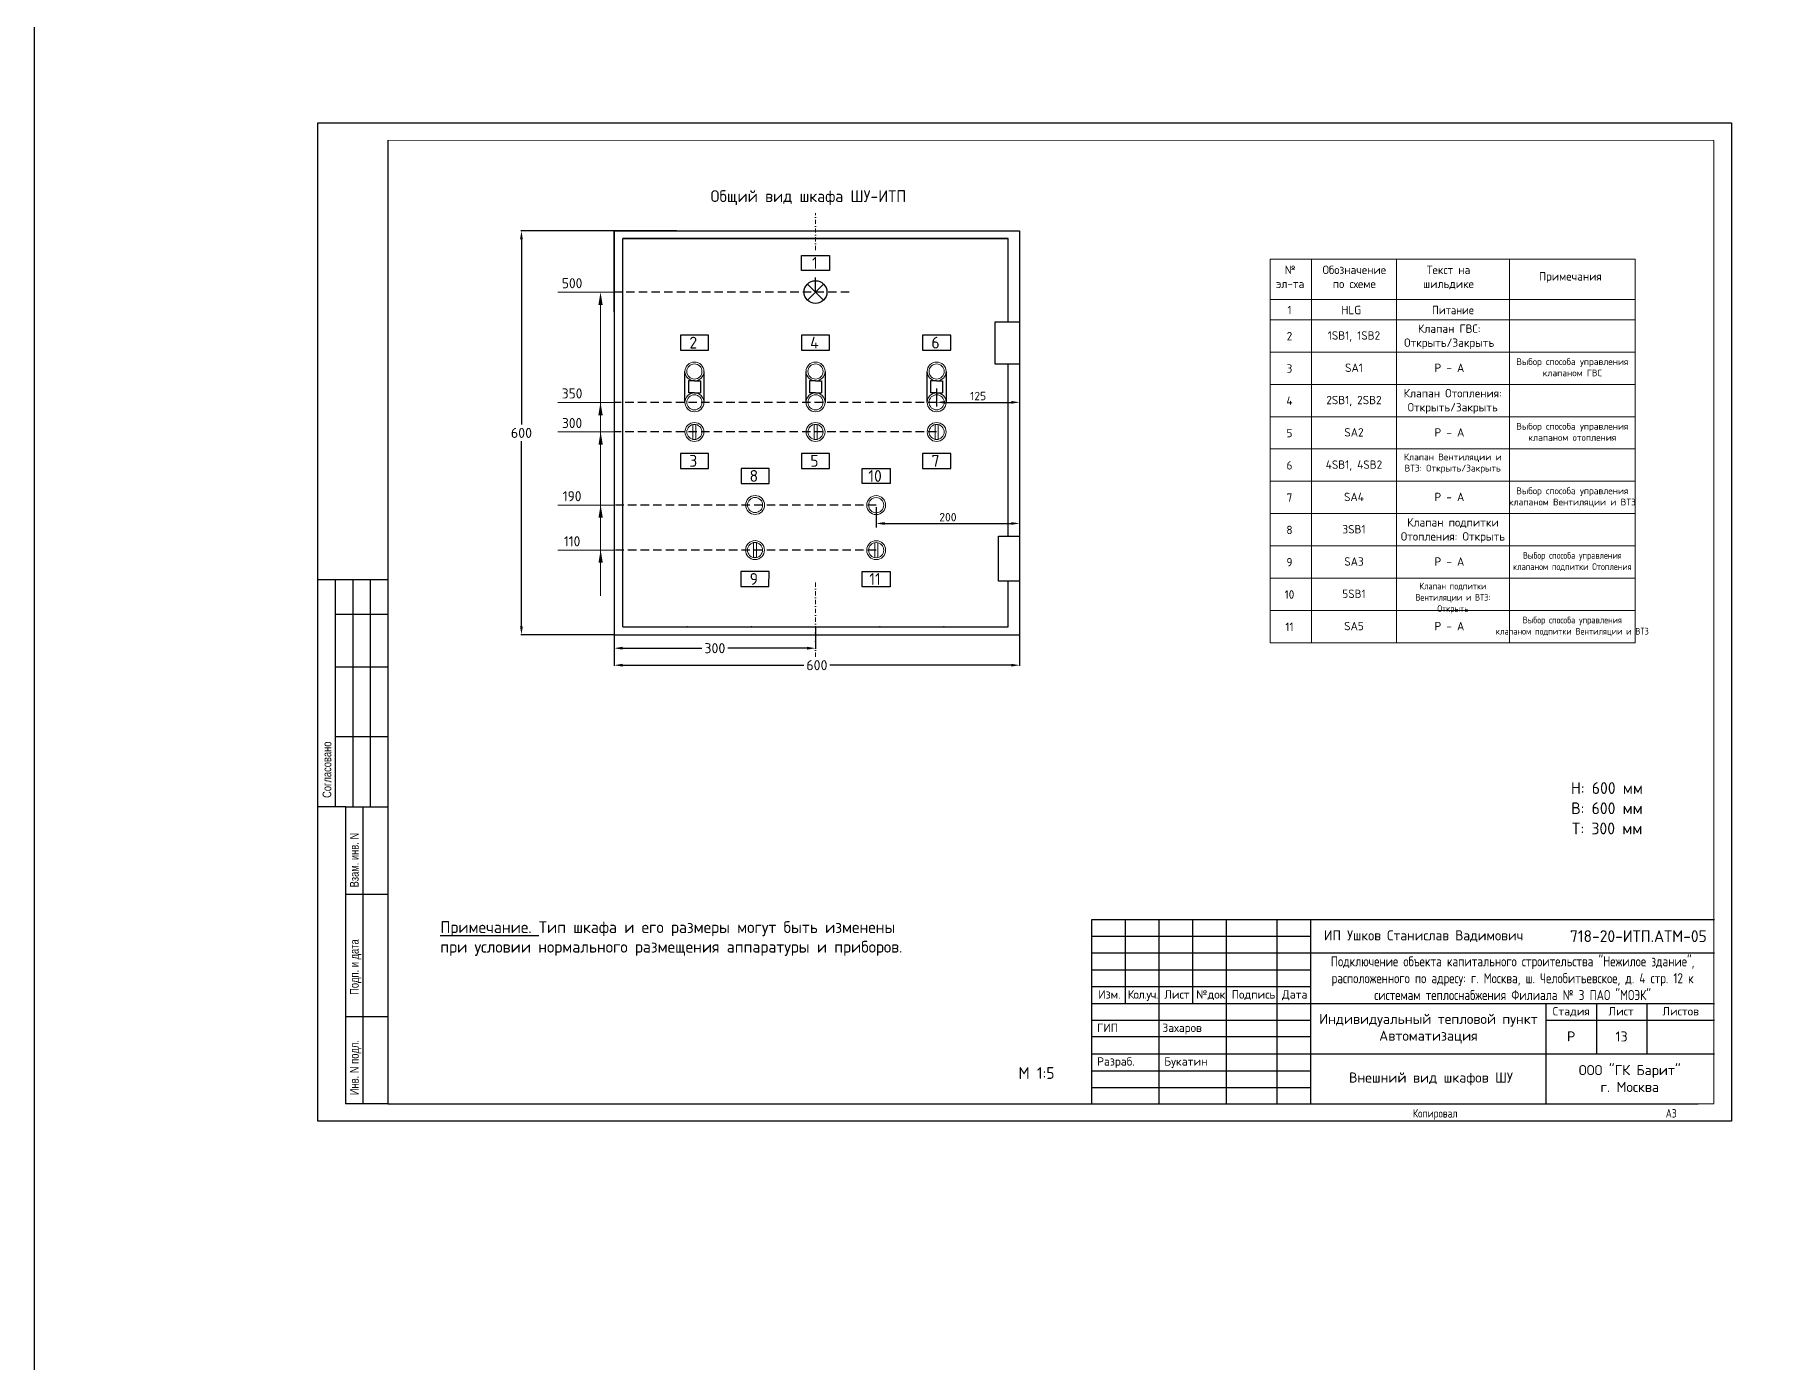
# Model space of a CAD drawing. Header units: millimetres. Extents: x 1606 to 7674, y 609 to 4159.
# Drawn here: x 3094 to 3608, y 1846 to 2240 of the extents above; entities that cross this region are included whole.
import ezdxf
from ezdxf.enums import TextEntityAlignment as Align

# ---------------------------------------------------------------- set-up
doc = ezdxf.new("R2010")
doc.units = ezdxf.units.MM
doc.linetypes.add('DASHDOT2', pattern=[0.5, 0.25, -0.125, 0, -0.125])
doc.linetypes.add('DASHED', pattern=[0.75, 0.5, -0.25])
doc.layers.add('24VDC', color=7, linetype='Continuous')
doc.layers.add('LAYER1', color=7, linetype='DASHDOT2', lineweight=13)
doc.layers.add('Рамка', color=7, linetype='Continuous', lineweight=50)
doc.styles.add('GOST 2.304', font='CS_Gost2304.shx', dxfattribs={"oblique": 15})
doc.styles.add('ГОСТ', font='isocpeui.ttf')
doc.dimstyles.new('ISO-25', dxfattribs={"dimtxt": 2.5, "dimasz": 2.5, "dimexe": 1.25, "dimexo": 0.625, "dimtad": 1, "dimtxsty": 'Standard', "dimcen": 2.5, "dimadec": 0, "dimazin": 0, "dimtfac": 1, "dimtmove": 0, "dimatfit": 3, "dimfxl": 1, "dimarcsym": 0})
doc.dimstyles.get("Standard").update_dxf_attribs({"dimtxt": 0.18, "dimasz": 0.18, "dimexe": 0.18, "dimexo": 0.0625, "dimgap": 0.09, "dimtad": 0, "dimtih": 1, "dimtoh": 1, "dimdec": 4, "dimzin": 0, "dimdsep": 46, "dimtxsty": 'Standard', "dimcen": 0.09, "dimadec": 0, "dimazin": 0, "dimtfac": 1, "dimtdec": 4, "dimtofl": 0, "dimtmove": 0, "dimatfit": 3, "dimfxl": 1, "dimtolj": 1, "dimtzin": 0, "dimarcsym": 0})

# ---------------------------------------------------------------- blocks, each defined once
blk = doc.blocks.new('*D176')
at = {"color": 0, "lineweight": -2, "transparency": 16777216}
for p, q in [((3265.7, 2068.98), (3265.7, 2052.57)), ((3386.18, 2068.98), (3386.18, 2052.57)), ((3268.2, 2052.75), (3322.09, 2052.75)), ((3383.68, 2052.75), (3329.79, 2052.75))]:
    blk.add_line(p, q, dxfattribs=at)
at = {"color": 0, "transparency": 16777216}
for points in [[(3268.2, 2053.16), (3268.2, 2052.33), (3265.7, 2052.75)], [(3383.68, 2053.16), (3383.68, 2052.33), (3386.18, 2052.75)]]:
    blk.add_solid(points, dxfattribs=at)
at = {"layer": 'Defpoints', "color": 0, "transparency": 16777216}
for p in [(3265.7, 2069.04), (3386.18, 2069.04), (3386.18, 2052.75)]:
    blk.add_point(p, dxfattribs=at)
at = {"color": 0, "lineweight": 15, "transparency": 16777216, "insert": (3325.94, 2052.75), "char_height": 1.8, "attachment_point": 5, "style": 'ГОСТ'}
blk.add_mtext('\\A1;{\\fISOCPEUR|b0|i0|c204|p34;\\H1.66667x;600}', dxfattribs=at)
blk = doc.blocks.new('*D177')
at = {"color": 0, "lineweight": -2, "transparency": 16777216}
for p, q in [((3284.21, 2181.79), (3237.98, 2181.79)), ((3238.16, 2179.29), (3238.16, 2124.29)), ((3238.16, 2064.3), (3238.16, 2119.29)), ((3265.63, 2061.8), (3237.98, 2061.8))]:
    blk.add_line(p, q, dxfattribs=at)
at = {"color": 0, "transparency": 16777216}
for points in [[(3237.74, 2179.29), (3238.57, 2179.29), (3238.16, 2181.79)], [(3237.74, 2064.3), (3238.57, 2064.3), (3238.16, 2061.8)]]:
    blk.add_solid(points, dxfattribs=at)
at = {"layer": 'Defpoints', "color": 0, "transparency": 16777216}
for p in [(3284.27, 2181.79), (3238.16, 2061.8), (3265.7, 2061.8)]:
    blk.add_point(p, dxfattribs=at)
at = {"color": 0, "lineweight": 15, "transparency": 16777216, "insert": (3238.16, 2121.79), "char_height": 1.8, "attachment_point": 5, "style": 'ГОСТ'}
blk.add_mtext('\\A1;{\\fISOCPEUR|b0|i0|c204|p34;\\H1.66667x;600}', dxfattribs=at)
blk = doc.blocks.new('*D178')
at = {"color": 0, "lineweight": -2, "transparency": 16777216}
for p, q in [((3265.7, 2064.09), (3265.7, 2057.62)), ((3325.54, 2064.09), (3325.54, 2057.62)), ((3268.2, 2057.8), (3291.77, 2057.8)), ((3323.04, 2057.8), (3299.47, 2057.8))]:
    blk.add_line(p, q, dxfattribs=at)
at = {"color": 0, "transparency": 16777216}
for points in [[(3268.2, 2058.22), (3268.2, 2057.39), (3265.7, 2057.8)], [(3323.04, 2058.22), (3323.04, 2057.39), (3325.54, 2057.8)]]:
    blk.add_solid(points, dxfattribs=at)
at = {"layer": 'Defpoints', "color": 0, "transparency": 16777216}
for p in [(3265.7, 2064.15), (3325.54, 2064.15), (3265.7, 2057.8)]:
    blk.add_point(p, dxfattribs=at)
at = {"color": 0, "lineweight": 15, "transparency": 16777216, "insert": (3295.62, 2057.8), "char_height": 1.8, "attachment_point": 5, "style": 'ГОСТ'}
blk.add_mtext('\\A1;{\\fISOCPEUR|b0|i0|c204|p34;\\H1.66667x;300}', dxfattribs=at)
blk = doc.blocks.new('*D175')
at = {"color": 0, "lineweight": -2, "ltscale": 0.3, "transparency": 16777216}
for p, q in [((3361.52, 2134.93), (3361.52, 2129.61)), ((3386.18, 2134.93), (3386.18, 2129.61)), ((3364.02, 2130.86), (3383.68, 2130.86))]:
    blk.add_line(p, q, dxfattribs=at)
at = {"color": 0, "ltscale": 0.3, "transparency": 16777216}
for points in [[(3364.02, 2131.28), (3364.02, 2130.45), (3361.52, 2130.86)], [(3383.68, 2131.28), (3383.68, 2130.45), (3386.18, 2130.86)]]:
    blk.add_solid(points, dxfattribs=at)
at = {"layer": 'Defpoints', "color": 0, "ltscale": 0.3, "transparency": 16777216}
for p in [(3361.52, 2135.56), (3386.18, 2135.56), (3386.18, 2130.86)]:
    blk.add_point(p, dxfattribs=at)
at = {"color": 0, "lineweight": 15, "ltscale": 0.3, "transparency": 16777216, "insert": (3373.85, 2132.74), "char_height": 2.5, "attachment_point": 5, "bg_fill": 3, "box_fill_scale": 1.1, "bg_fill_color": 256, "bg_fill_true_color": 13158600, "bg_fill_transparency": 0}
blk.add_mtext('{\\fISOCPEUR|b0|i0|c0|p34;125}', dxfattribs=at)
blk = doc.blocks.new('*D179')
at = {"color": 0, "lineweight": -2, "ltscale": 0.3, "transparency": 16777216}
for p, q in [((3343.56, 2099.7), (3343.56, 2093.62)), ((3386.18, 2099.7), (3386.18, 2093.62)), ((3346.06, 2094.87), (3383.68, 2094.87))]:
    blk.add_line(p, q, dxfattribs=at)
at = {"color": 0, "ltscale": 0.3, "transparency": 16777216}
for points in [[(3346.06, 2095.28), (3346.06, 2094.45), (3343.56, 2094.87)], [(3383.68, 2095.28), (3383.68, 2094.45), (3386.18, 2094.87)]]:
    blk.add_solid(points, dxfattribs=at)
at = {"layer": 'Defpoints', "color": 0, "ltscale": 0.3, "transparency": 16777216}
for p in [(3343.56, 2100.32), (3386.18, 2100.32), (3386.18, 2094.87)]:
    blk.add_point(p, dxfattribs=at)
at = {"color": 0, "lineweight": 15, "ltscale": 0.3, "transparency": 16777216, "insert": (3364.87, 2096.74), "char_height": 2.5, "attachment_point": 5, "bg_fill": 3, "box_fill_scale": 1.1, "bg_fill_color": 256, "bg_fill_true_color": 13158600, "bg_fill_transparency": 0}
blk.add_mtext('{\\fISOCPEUR|b0|i0|c0|p34;200}', dxfattribs=at)

msp = doc.modelspace()

# ---------------------------------------------------------------- linework, layer by layer
for p, q in [((3177.66213, 1917.21577), (3177.66213, 2213.92229)), ((3177.66213, 2213.92229), (3597.66213, 2213.92229)), ((3597.66213, 2213.92229), (3597.66213, 1917.21577)), ((3198.42969, 2208.7303), (3198.42969, 1922.40766)), ((3198.42969, 2208.7303), (3198.42969, 1922.40766)), ((3265.69706, 2181.78883), (3386.1771, 2181.78883)), ((3265.69706, 2181.78883), (3265.69706, 2061.79585)), ((3386.1771, 2181.78883), (3386.1771, 2061.79585)), ((3268.3286, 2064.18491), (3268.3286, 2179.55125)), ((3382.75609, 2179.55125), (3268.3286, 2179.55125)), ((3382.75609, 2154.73732), (3382.75609, 2179.55125)), ((3321.36089, 2170.01555), (3321.36089, 2174.49741)), ((3321.36089, 2174.49741), (3329.69572, 2174.49741)), ((3329.69572, 2174.49741), (3329.69572, 2170.01555)), ((3329.69572, 2170.01555), (3321.36089, 2170.01555)), ((3323.13179, 2161.22988), (3327.92482, 2166.02292)), ((3327.92482, 2161.22988), (3323.13179, 2166.02292)), ((3293.71155, 2150.81615), (3285.37671, 2150.81615)), ((3285.37671, 2150.81615), (3285.37671, 2146.33429)), ((3293.71155, 2146.33429), (3293.71155, 2150.81615)), ((3329.70847, 2150.81615), (3321.37364, 2150.81615)), ((3321.37364, 2150.81615), (3321.37364, 2146.33429)), ((3329.70847, 2146.33429), (3329.70847, 2150.81615)), ((3365.68928, 2150.81615), (3357.35445, 2150.81615)), ((3357.35445, 2150.81615), (3357.35445, 2146.33429)), ((3365.68928, 2146.33429), (3365.68928, 2150.81615)), ((3386.1771, 2154.73732), (3378.80877, 2154.73732)), ((3378.80877, 2154.73732), (3378.80877, 2142.31425)), ((3285.37671, 2146.33429), (3293.71155, 2146.33429)), ((3321.37364, 2146.33429), (3329.70847, 2146.33429)), ((3357.35445, 2146.33429), (3365.68928, 2146.33429)), ((3378.80877, 2142.31425), (3386.1771, 2142.31425)), ((3382.75609, 2091.05895), (3382.75609, 2142.31425)), ((3293.71155, 2115.68851), (3285.37671, 2115.68851)), ((3285.37671, 2115.68851), (3285.37671, 2111.20665)), ((3293.71155, 2111.20665), (3293.71155, 2115.68851)), ((3329.70847, 2115.68851), (3321.37364, 2115.68851)), ((3321.37364, 2115.68851), (3321.37364, 2111.20665)), ((3329.70847, 2111.20665), (3329.70847, 2115.68851)), ((3365.68928, 2115.68851), (3357.35445, 2115.68851)), ((3357.35445, 2115.68851), (3357.35445, 2111.20665)), ((3365.68928, 2111.20665), (3365.68928, 2115.68851)), ((3285.37671, 2111.20665), (3293.71155, 2111.20665)), ((3303.41981, 2111.20645), (3303.41381, 2106.72459)), ((3311.75464, 2111.19529), (3303.41981, 2111.20645)), ((3311.74864, 2106.71343), (3311.75464, 2111.19529)), ((3321.37364, 2111.20665), (3329.70847, 2111.20665)), ((3339.39301, 2106.69492), (3339.39301, 2111.17678)), ((3339.39301, 2111.17678), (3347.72784, 2111.17678)), ((3347.72784, 2111.17678), (3347.72784, 2106.69492)), ((3357.35445, 2111.20665), (3365.68928, 2111.20665)), ((3303.41381, 2106.72459), (3311.74864, 2106.71343)), ((3347.72784, 2106.69492), (3339.39301, 2106.69492)), ((3379.86139, 2091.05895), (3386.1771, 2091.05895)), ((3379.86139, 2077.68026), (3379.86139, 2091.05895)), ((3177.66213, 2078.16435), (3198.42969, 2078.16435)), ((3182.85402, 2078.16435), (3182.85402, 2010.66979)), ((3188.04591, 2078.16435), (3188.04591, 2010.66979)), ((3193.2378, 2078.16435), (3193.2378, 2010.66979)), ((3303.37881, 2080.59056), (3303.37281, 2076.10871)), ((3311.71363, 2080.5794), (3303.37881, 2080.59056)), ((3311.70763, 2076.09754), (3311.71363, 2080.5794)), ((3339.39301, 2076.079), (3339.39301, 2080.56086)), ((3339.39301, 2080.56086), (3347.72784, 2080.56086)), ((3347.72784, 2080.56086), (3347.72784, 2076.079)), ((3386.1771, 2077.68026), (3379.86139, 2077.68026)), ((3382.75609, 2064.18491), (3382.75609, 2077.68026)), ((3382.75609, 2064.18491), (3382.75609, 2077.68026)), ((3303.37281, 2076.10871), (3311.70763, 2076.09754)), ((3347.72784, 2076.079), (3339.39301, 2076.079)), ((3198.42969, 2067.78057), (3182.85402, 2067.78057)), ((3268.3286, 2064.18491), (3382.75609, 2064.18491)), ((3265.69706, 2061.79585), (3386.1771, 2061.79585)), ((3198.42969, 2052.2049), (3182.85402, 2052.2049)), ((3198.42969, 2031.43734), (3182.85402, 2031.43734)), ((3185.96916, 2010.66979), (3177.66213, 2010.66979)), ((3185.96916, 1922.40766), (3185.96916, 2010.66979)), ((3185.96916, 2010.66979), (3198.42969, 2010.66979)), ((3191.16105, 1922.40766), (3191.16105, 2010.66979)), ((3185.96916, 1984.71034), (3198.42969, 1984.71034)), ((3185.96916, 1948.36711), (3198.42969, 1948.36711)), ((3198.42969, 1922.40766), (3185.96916, 1922.40766)), ((3198.42969, 1922.40766), (3587.82142, 1922.40766)), ((3597.66213, 1917.21577), (3177.66213, 1917.21577))]:
    msp.add_line(p, q)
at = {"ltscale": 0.3}
msp.add_line((3177.66213, 2213.92229), (3597.66213, 2213.92229), dxfattribs=at)
at = {"lineweight": 20}
for p, q in [((3472.86565, 2173.39095), (3472.86565, 2059.43031)), ((3498.18126, 2173.39095), (3498.18126, 2059.43031)), ((3531.69515, 2173.39095), (3531.69515, 2059.43031)), ((3460.60312, 2161.39095), (3569.1103, 2161.39095)), ((3460.60312, 2155.39095), (3569.1103, 2155.39095)), ((3460.60312, 2145.79488), (3569.1103, 2145.79488)), ((3460.60312, 2136.19882), (3569.1103, 2136.19882)), ((3460.60312, 2126.60275), (3569.1103, 2126.60275)), ((3460.60312, 2117.00669), (3569.1103, 2117.00669)), ((3460.60312, 2107.41063), (3569.1103, 2107.41063)), ((3460.60312, 2097.81456), (3569.1103, 2097.81456)), ((3460.60312, 2088.2185), (3569.1103, 2088.2185)), ((3460.60312, 2078.62244), (3569.1103, 2078.62244)), ((3460.60312, 2069.02637), (3569.1103, 2069.02637)), ((3460.60312, 2059.43031), (3569.1103, 2059.43031))]:
    msp.add_line(p, q, dxfattribs=at)
at = {"lineweight": 15}
for p, q in [((3265.69706, 2163.6264), (3249.01007, 2163.6264)), ((3261.65173, 2073.33976), (3261.65173, 2159.80401)), ((3265.69706, 2130.86464), (3249.01007, 2130.86464)), ((3265.69706, 2122.06073), (3249.01007, 2122.06073)), ((3265.69706, 2100.3227), (3249.01007, 2100.3227)), ((3265.69706, 2086.93309), (3249.01007, 2086.93309))]:
    msp.add_line(p, q, dxfattribs=at)
at = {"color": 253, "lineweight": 20}
for p, q in [((3289.09413, 2119.85619), (3289.09413, 2124.26527)), ((3289.99413, 2119.85619), (3289.99413, 2124.26527)), ((3325.09105, 2119.85619), (3325.09105, 2124.26527)), ((3325.99105, 2119.85619), (3325.99105, 2124.26527)), ((3361.07186, 2119.85619), (3361.07186, 2124.26527)), ((3361.97186, 2119.85619), (3361.97186, 2124.26527)), ((3307.1018, 2084.75326), (3307.10771, 2089.16234)), ((3308.0018, 2084.75206), (3308.00771, 2089.16113)), ((3343.11042, 2084.72854), (3343.11042, 2089.13763)), ((3344.01042, 2084.72854), (3344.01042, 2089.13763))]:
    msp.add_line(p, q, dxfattribs=at)
at = {"const_width": 0.25959}
for points in [[(3198.42969, 2208.7303), (3198.42969, 1922.40766)], [(3592.47025, 2208.7303), (3198.42969, 2208.7303)], [(3592.47025, 1922.40766), (3592.47025, 2208.7303)], [(3198.42969, 1922.40766), (3185.96916, 1922.40766), (3185.96916, 2010.66979), (3198.42969, 2010.66979)], [(3191.16105, 1922.40766), (3191.16105, 2010.66979)], [(3185.96916, 1984.71034), (3198.42969, 1984.71034)], [(3185.96916, 1948.36711), (3198.42969, 1948.36711)], [(3198.42969, 1922.40766), (3592.47025, 1922.40766)]]:
    msp.add_lwpolyline(points, dxfattribs=at)
at = {"lineweight": 20}
msp.add_lwpolyline([(3460.60312, 2059.43031), (3460.60312, 2173.39095), (3569.1103, 2173.39095), (3569.1103, 2059.43031)], dxfattribs=at)
msp.add_circle((3325.52831, 2163.6264), 3.38919)
for centre in [(3289.54413, 2140.03605), (3325.54105, 2140.03605), (3361.52186, 2140.03605), (3289.54413, 2130.86464), (3325.54105, 2130.86464), (3361.52186, 2130.86464), (3289.54413, 2122.06073), (3325.54105, 2122.06073), (3361.52186, 2122.06073), (3307.57269, 2100.3468), (3343.56042, 2100.3227), (3307.55475, 2086.9572), (3343.56042, 2086.93309)]:
    msp.add_circle(centre, 2.8125, dxfattribs=at)
at = {"color": 253, "lineweight": 20}
for centre in [(3289.54413, 2140.03605), (3325.54105, 2140.03605), (3361.52186, 2140.03605), (3289.54413, 2130.86464), (3325.54105, 2130.86464), (3361.52186, 2130.86464), (3289.54413, 2122.06073), (3325.54105, 2122.06073), (3361.52186, 2122.06073), (3307.57269, 2100.3468), (3343.56042, 2100.3227), (3307.55475, 2086.9572), (3343.56042, 2086.93309)]:
    msp.add_circle(centre, 2.25, dxfattribs=at)
for p in [(3336.97621, 2179.55125), (3359.86615, 2179.55125), (3287.39985, 2064.18491), (3306.4711, 2064.18491), (3325.54235, 2064.18491), (3344.6136, 2064.18491), (3363.68484, 2064.18491)]:
    msp.add_point(p)
at = {"color": 0, "linetype": 'ByBlock'}
for points in [[(3261.01466, 2159.80401), (3262.28879, 2159.80401), (3261.65173, 2163.6264)], [(3261.01466, 2127.04225), (3262.28879, 2127.04225), (3261.65173, 2130.86464)], [(3261.04761, 2118.31707), (3262.32174, 2118.31707), (3261.68467, 2122.13946)], [(3261.04761, 2096.57904), (3262.32174, 2096.57904), (3261.68467, 2100.40143)], [(3261.04761, 2083.18943), (3262.32174, 2083.18943), (3261.68467, 2087.01182)]]:
    msp.add_solid(points, dxfattribs=at)
at = {"layer": '24VDC'}
for p, q in [((3265.69706, 2157.78883), (3265.69706, 2181.78883)), ((3268.3286, 2179.55125), (3325.53429, 2179.52973)), ((3325.54235, 2179.55125), (3382.75609, 2179.55125)), ((3325.52831, 2163.6264), (3325.52831, 2167.9634)), ((3286.73163, 2130.86464), (3286.73163, 2140.03605)), ((3292.35663, 2140.03605), (3292.35663, 2130.86464)), ((3322.72855, 2130.86464), (3322.72855, 2140.03605)), ((3328.35355, 2140.03605), (3328.35355, 2130.86464)), ((3358.70936, 2130.86464), (3358.70936, 2140.03605)), ((3364.33436, 2140.03605), (3364.33436, 2130.86464)), ((3289.54413, 2137.22355), (3287.76676, 2137.22355)), ((3287.76676, 2137.22355), (3287.76676, 2133.67714)), ((3289.54413, 2137.22355), (3291.3215, 2137.22355)), ((3291.3215, 2137.22355), (3291.3215, 2133.67714)), ((3325.54105, 2137.22355), (3323.76368, 2137.22355)), ((3323.76368, 2137.22355), (3323.76368, 2133.67714)), ((3325.54105, 2137.22355), (3327.31843, 2137.22355)), ((3327.31843, 2137.22355), (3327.31843, 2133.67714)), ((3361.52186, 2137.22355), (3359.74449, 2137.22355)), ((3359.74449, 2137.22355), (3359.74449, 2133.67714)), ((3361.52186, 2137.22355), (3363.29924, 2137.22355)), ((3363.29924, 2137.22355), (3363.29924, 2133.67714)), ((3289.54413, 2133.67714), (3287.76676, 2133.67714)), ((3289.54413, 2133.67714), (3291.3215, 2133.67714)), ((3325.54105, 2133.67714), (3323.76368, 2133.67714)), ((3325.54105, 2133.67714), (3327.31843, 2133.67714)), ((3361.52186, 2133.67714), (3359.74449, 2133.67714)), ((3361.52186, 2133.67714), (3363.29924, 2133.67714)), ((3407.66213, 1977.21577), (3592.66213, 1977.21577)), ((3407.66213, 1922.21577), (3407.66213, 1977.21577)), ((3417.66213, 1972.21577), (3417.66213, 1977.21577)), ((3427.66213, 1922.21577), (3427.66213, 1977.21577)), ((3437.66213, 1972.21577), (3437.66213, 1977.21577)), ((3447.66213, 1922.21577), (3447.66213, 1977.21577)), ((3462.66213, 1922.21577), (3462.66213, 1977.21577)), ((3472.66213, 1922.21577), (3472.66213, 1977.21577)), ((3407.66213, 1972.21577), (3472.66213, 1972.21577)), ((3417.66213, 1967.21577), (3417.66213, 1972.21577)), ((3437.66213, 1967.21577), (3437.66213, 1972.21577)), ((3407.66213, 1967.21577), (3472.66213, 1967.21577)), ((3417.66213, 1962.21577), (3417.66213, 1967.21577)), ((3437.66213, 1962.21577), (3437.66213, 1967.21577)), ((3472.66213, 1967.21577), (3542.66213, 1967.21577)), ((3542.66213, 1967.21577), (3592.66213, 1967.21577)), ((3407.66213, 1962.21577), (3472.66213, 1962.21577)), ((3417.66213, 1957.21577), (3417.66213, 1962.21577)), ((3437.66213, 1957.21577), (3437.66213, 1962.21577)), ((3407.66213, 1957.21577), (3427.66213, 1957.21577)), ((3417.66213, 1952.21577), (3417.66213, 1957.21577)), ((3427.66213, 1957.21577), (3447.66213, 1957.21577)), ((3437.66213, 1952.21577), (3437.66213, 1957.21577)), ((3447.66213, 1957.21577), (3462.66213, 1957.21577)), ((3462.66213, 1957.21577), (3472.66213, 1957.21577)), ((3407.66213, 1952.21577), (3472.66213, 1952.21577)), ((3472.66213, 1952.21577), (3542.66213, 1952.21577)), ((3542.66213, 1952.21577), (3592.66213, 1952.21577)), ((3542.66213, 1937.21577), (3542.66213, 1952.21577)), ((3557.66213, 1937.21577), (3557.66213, 1952.21577)), ((3572.66213, 1937.21577), (3572.66213, 1952.21577)), ((3407.66213, 1947.21577), (3472.66213, 1947.21577)), ((3542.66213, 1947.21577), (3557.66213, 1947.21577)), ((3557.66213, 1947.21577), (3572.66213, 1947.21577)), ((3572.66213, 1947.21577), (3592.66213, 1947.21577)), ((3407.66213, 1942.40036), (3472.66213, 1942.40036)), ((3407.66213, 1937.21577), (3472.66213, 1937.21577)), ((3472.66213, 1937.21577), (3542.66213, 1937.21577)), ((3542.66213, 1922.21577), (3542.66213, 1937.21577)), ((3542.66213, 1937.21577), (3592.66213, 1937.21577)), ((3407.66213, 1932.21577), (3472.66213, 1932.21577)), ((3407.66213, 1927.21577), (3472.66213, 1927.21577))]:
    msp.add_line(p, q, dxfattribs=at)
at = {"layer": '24VDC', "linetype": 'DASHED', "ltscale": 5}
for p, q in [((3335.53793, 2163.6264), (3265.69706, 2163.6264)), ((3361.52186, 2122.06073), (3265.69706, 2122.06073)), ((3343.56042, 2100.3227), (3265.69706, 2100.3227)), ((3343.56042, 2086.93309), (3265.69706, 2086.93309))]:
    msp.add_line(p, q, dxfattribs=at)
at = {"layer": '24VDC', "color": 4, "ltscale": 2}
msp.add_lwpolyline([(3093.50136, 4159.07542), (7446.68843, 4159.07542), (7446.68843, 608.90193), (3093.50136, 608.90193)], close=True, dxfattribs=at)
at = {"layer": 'Defpoints', "color": 0, "linetype": 'ByBlock'}
for p in [(3261.65173, 2163.6264), (3261.65173, 2130.86464), (3261.68467, 2122.13946), (3261.68467, 2100.40143), (3261.68467, 2087.01182)]:
    msp.add_point(p, dxfattribs=at)
at = {"layer": 'LAYER1', "ltscale": 5}
for p, q in [((3325.533, 2176.09327), (3325.53714, 2187.10801)), ((3325.53638, 2055.27551), (3325.55151, 2077.86297))]:
    msp.add_line(p, q, dxfattribs=at)

# ---------------------------------------------------------------- texts
at = {"width": 0.8}
for s, p in [('Согласовано', (3181.65628, 2013.29725)), ('Взам. инв. N', (3189.78949, 1986.70097)), ('Подп. и дата', (3189.78949, 1954.76813)), ('Инв. N подл.', (3189.78949, 1924.95005))]:
    msp.add_text(s, height=2.5959448, rotation=90, dxfattribs=at).set_placement(p)
at = {"linetype": 'Continuous', "lineweight": 25, "style": 'GOST 2.304'}
msp.add_text('Копировал', height=2.5, dxfattribs=at).set_placement((3509.66213, 1918.31579), align=Align.CENTER)
msp.add_text('A3', height=2.5, dxfattribs=at).set_placement((3578.16213, 1918.31579))
at = {"layer": '24VDC'}
for s, insert, char_height, width, attachment_point in [('\\A1;{\\fISOCPEUR|b0|i0|c204|p34;\\W0.965;Общий вид шкафа ШУ-ИТП}', (3323.42648, 2193.89755), 3.5, 68.5819814, 2), ('\\A1;{\\fISOCPEUR|b0|i0|c204|p34;\\W0.965;1}', (3325.32441, 2174.04087), 3.5, 81.7556064, 2), ('\\A1;{\\fISOCPEUR|b0|i0|c204|p34;\\W0.965;№ \\Pэл-та}', (3466.56492, 2171.49536), 2.5, 8.8099325, 2), ('\\A1;{\\fISOCPEUR|b0|i0|c204|p34;\\W0.965;Обозначение\\Pпо схеме}', (3485.62665, 2171.49536), 2.5, 21.6032787, 2), ('\\A1;{\\fISOCPEUR|b0|i0|c204|p34;\\W0.965;Текст на шильдике}', (3513.61542, 2171.49536), 2.5, 21.6032787, 2), ('\\A1;{\\fISOCPEUR|b0|i0|c204|p34;\\W0.965;500}', (3253.20345, 2167.76971), 3, 81.7556064, 2), ('\\A1;{\\fISOCPEUR|b0|i0|c204|p34;\\W0.965;Примечания}', (3549.82172, 2169.54704), 2.5, 21.6032787, 2), ('\\A1;{\\fISOCPEUR|b0|i0|c204|p34;\\W0.965;1}', (3466.36455, 2159.54165), 2.5, 8.8099325, 2), ('\\A1;{\\fISOCPEUR|b0|i0|c0|p34;\\W0.965;HLG}', (3484.71561, 2159.54165), 2.5, 8.8099325, 2), ('\\A1;{\\fISOCPEUR|b0|i0|c204|p34;\\W0.9;Питание}', (3514.9382, 2159.54165), 2.5, 33.5138887, 2), ('\\A1;{\\fISOCPEUR|b0|i0|c204|p34;\\W0.965;2}', (3289.21068, 2150.35962), 3.5, 81.7556064, 2), ('\\A1;{\\fISOCPEUR|b0|i0|c204|p34;\\W0.965;4}', (3325.20761, 2150.35962), 3.5, 81.7556064, 2), ('\\A1;{\\fISOCPEUR|b0|i0|c204|p34;\\W0.965;6}', (3361.18842, 2150.35962), 3.5, 81.7556064, 2), ('\\A1;{\\fISOCPEUR|b0|i0|c204|p34;\\W0.965;2}', (3466.36455, 2151.77093), 2.5, 8.8099325, 2), ('\\A1;{\\fISOCPEUR|b0|i0|c204|p34;\\W0.965;1SB1, 1\\fISOCPEUR|b0|i0|c0|p34;SB2}', (3485.52345, 2151.98671), 2.5, 25.3156094, 2), ('\\A1;{\\fISOCPEUR|b0|i0|c204|p34;\\W0.965;Клапан ГВС: Открыть\\fISOCPEUR|b0|i0|c0|p34;/\\fISOCPEUR|b0|i0|c204|p34;Закрыть}', (3513.82326, 2154.01852), 2.5, 31.2839927, 2), ('\\A1;{\\fISOCPEUR|b0|i0|c204|p34;\\W0.965;3}', (3466.36455, 2142.17486), 2.5, 8.8099325, 2), ('\\A1;{\\fISOCPEUR|b0|i0|c0|p34;\\W0.965;SA\\fISOCPEUR|b0|i0|c204|p34;1}', (3485.52345, 2142.39065), 2.5, 25.3156094, 2), ('\\A1;{\\fISOCPEUR|b0|i0|c204|p34;\\W0.965;Р - А}', (3513.87669, 2142.37324), 2.5, 8.8099325, 2), ('\\A1;{\\fISOCPEUR|b0|i0|c204|p34;Выбор способа управления\\Pклапаном ГВС}', (3550.40272, 2143.94558), 2, 37.4151539, 2), ('\\A1;{\\fISOCPEUR|b0|i0|c204|p34;\\W0.965;350}', (3253.20345, 2135.00795), 3, 81.7556064, 2), ('\\A1;{\\fISOCPEUR|b0|i0|c204|p34;\\W0.965;Клапан Отопления: Открыть\\fISOCPEUR|b0|i0|c0|p34;/\\fISOCPEUR|b0|i0|c204|p34;Закрыть}', (3514.85671, 2134.8264), 2.5, 31.2839927, 2), ('\\A1;{\\fISOCPEUR|b0|i0|c204|p34;\\W0.965;4}', (3466.36455, 2132.5788), 2.5, 8.8099325, 2), ('\\A1;{\\fISOCPEUR|b0|i0|c204|p34;\\W0.965;2SB1, 2\\fISOCPEUR|b0|i0|c0|p34;SB2}', (3485.52345, 2132.79458), 2.5, 25.3156094, 2), ('\\A1;{\\fISOCPEUR|b0|i0|c204|p34;\\W0.965;300}', (3253.20345, 2126.20404), 3, 81.7556064, 2), ('\\A1;{\\fISOCPEUR|b0|i0|c204|p34;Выбор способа управления\\Pклапаном отопления}', (3550.40272, 2124.75346), 2, 37.4151539, 2), ('\\A1;{\\fISOCPEUR|b0|i0|c204|p34;\\W0.965;5}', (3466.36455, 2122.98274), 2.5, 8.8099325, 2), ('\\A1;{\\fISOCPEUR|b0|i0|c0|p34;\\W0.965;SA\\fISOCPEUR|b0|i0|c204|p34;2}', (3485.52345, 2123.19852), 2.5, 25.3156094, 2), ('\\A1;{\\fISOCPEUR|b0|i0|c204|p34;\\W0.965;Р - А}', (3513.87669, 2123.18111), 2.5, 8.8099325, 2), ('\\A1;{\\fISOCPEUR|b0|i0|c204|p34;\\W0.965;3}', (3289.21068, 2115.23197), 3.5, 81.7556064, 2), ('\\A1;{\\fISOCPEUR|b0|i0|c204|p34;\\W0.965;5}', (3325.20761, 2115.23197), 3.5, 81.7556064, 2), ('\\A1;{\\fISOCPEUR|b0|i0|c204|p34;\\W0.965;7}', (3361.18842, 2115.23197), 3.5, 81.7556064, 2), ('\\A1;{\\fISOCPEUR|b0|i0|c204|p34;Клапан Вентиляции и ВТЗ: Открыть\\fISOCPEUR|b0|i0|c0|p34;/\\fISOCPEUR|b0|i0|c204|p34;Закрыть}', (3514.85671, 2115.63427), 2, 31.2839927, 2), ('\\A1;{\\fISOCPEUR|b0|i0|c204|p34;\\W0.965;8}', (3307.21278, 2110.74436), 3.5, 81.7556064, 2), ('\\A1;{\\fISOCPEUR|b0|i0|c204|p34;\\W0.965;10}', (3343.22698, 2110.72025), 3.5, 81.7556064, 2), ('\\A1;{\\fISOCPEUR|b0|i0|c204|p34;\\W0.965;6}', (3466.36455, 2113.38667), 2.5, 8.8099325, 2), ('\\A1;{\\fISOCPEUR|b0|i0|c204|p34;\\W0.965;4SB1, 4\\fISOCPEUR|b0|i0|c0|p34;SB2}', (3485.52345, 2113.60246), 2.5, 25.3156094, 2), ('\\A1;{\\fISOCPEUR|b0|i0|c204|p34;\\W0.965;190}', (3253.20345, 2104.46601), 3, 81.7556064, 2), ('\\A1;{\\fISOCPEUR|b0|i0|c204|p34;\\W0.965;7}', (3466.36455, 2103.79061), 2.5, 8.8099325, 2), ('\\A1;{\\fISOCPEUR|b0|i0|c0|p34;\\W0.965;SA\\fISOCPEUR|b0|i0|c204|p34;4}', (3485.52345, 2104.00639), 2.5, 25.3156094, 2), ('\\A1;{\\fISOCPEUR|b0|i0|c204|p34;\\W0.965;Р - А}', (3513.87669, 2103.98898), 2.5, 8.8099325, 2), ('\\A1;{\\fISOCPEUR|b0|i0|c204|p34;Выбор способа управления\\Pклапаном Вентиляции и ВТЗ}', (3550.40272, 2105.56133), 2, 37.4151539, 2), ('\\A1;{\\fISOCPEUR|b0|i0|c204|p34;\\W0.965;8}', (3466.36455, 2094.19455), 2.5, 8.8099325, 2), ('\\A1;{\\fISOCPEUR|b0|i0|c0|p34;\\W0.965;3SB\\fISOCPEUR|b0|i0|c204|p34;1}', (3485.52345, 2094.41033), 2.5, 25.3156094, 2), ('\\A1;{\\fISOCPEUR|b0|i0|c204|p34;\\W0.965;Клапан подпитки Отопления: Открыть}', (3514.91919, 2096.44214), 2.5, 31.2839927, 2), ('\\A1;{\\fISOCPEUR|b0|i0|c204|p34;\\W0.965;110}', (3253.20345, 2091.07639), 3, 81.7556064, 2), ('\\A1;{\\fISOCPEUR|b0|i0|c204|p34;\\W0.965;9}', (3466.36455, 2084.59848), 2.5, 8.8099325, 2), ('\\A1;{\\fISOCPEUR|b0|i0|c0|p34;\\W0.965;SA3}', (3485.52345, 2084.81427), 2.5, 25.3156094, 2), ('\\A1;{\\fISOCPEUR|b0|i0|c204|p34;\\W0.965;Р - А}', (3513.87669, 2084.79686), 2.5, 8.8099325, 2), ('\\A1;{\\fISOCPEUR|b0|i0|c204|p34;\\W0.865;Выбор способа управления\\Pклапаном подпитки Отопления}', (3550.40272, 2086.3692), 2, 37.4151539, 2), ('\\A1;{\\fISOCPEUR|b0|i0|c204|p34;\\W0.965;9}', (3307.21278, 2080.12845), 3.5, 81.7556064, 2), ('\\A1;{\\fISOCPEUR|b0|i0|c204|p34;\\W0.965;11}', (3343.22698, 2080.10433), 3.5, 81.7556064, 2), ('\\A1;{\\fISOCPEUR|b0|i0|c204|p34;\\W0.965;10}', (3466.36455, 2075.00242), 2.5, 8.8099325, 2), ('\\A1;{\\fISOCPEUR|b0|i0|c204|p34;\\W0.965;5\\fISOCPEUR|b0|i0|c0|p34;SB\\fISOCPEUR|b0|i0|c204|p34;1}', (3485.52345, 2075.2182), 2.5, 25.3156094, 2), ('\\A1;{\\fISOCPEUR|b0|i0|c204|p34;\\W0.865;Клапан подпитки Вентиляции и ВТЗ: Открыть}', (3514.91919, 2077.25001), 2, 31.2839927, 2), ('\\A1;{\\fISOCPEUR|b0|i0|c204|p34;\\W0.965;11}', (3466.36455, 2065.40635), 2.5, 8.8099325, 2), ('\\A1;{\\fISOCPEUR|b0|i0|c0|p34;\\W0.965;SA\\fISOCPEUR|b0|i0|c204|p34;5}', (3485.52345, 2065.62214), 2.5, 25.3156094, 2), ('\\A1;{\\fISOCPEUR|b0|i0|c204|p34;\\W0.965;Р - А}', (3513.87669, 2065.60473), 2.5, 8.8099325, 2), ('\\A1;{\\fISOCPEUR|b0|i0|c204|p34;\\W0.765;Выбор способа управления\\Pклапаном подпитки Вентиляции и ВТЗ}', (3550.40272, 2067.17707), 2, 37.4151539, 2), ('\\A1;\\pxi-3,l4,t4;{\\fISOCPEUR|b0|i0|c0|p34;\\W0.965;H: 600 \\fISOCPEUR|b0|i0|c204|p34;мм}', (3558.94577, 2017.97536), 3.5, 81.7556064, 2), ('\\A1;\\pxi-3,l4,t4;{\\fISOCPEUR|b0|i0|c204|p34;\\W0.965;В\\fISOCPEUR|b0|i0|c0|p34;: 600 \\fISOCPEUR|b0|i0|c204|p34;мм}', (3558.94577, 2011.97536), 3.5, 81.7556064, 2), ('\\A1;\\pxi-3,l4,t4;{\\fISOCPEUR|b0|i0|c0|p34;\\W0.965;T: \\fISOCPEUR|b0|i0|c204|p34;3\\fISOCPEUR|b0|i0|c0|p34;00 \\fISOCPEUR|b0|i0|c204|p34;мм}', (3558.94577, 2005.97536), 3.5, 81.7556064, 2), ('\\A1;{\\fISOCPEUR|b0|i0|c204|p34;\\W0.965;\\LПримечание.\\l Тип шкафа и его размеры могут быть изменены при условии нормального размещения аппаратуры и приборов.}', (3214.05206, 1971.50933), 3.5, 139.7859071, 4), ('{\\fISOCPEUR|b0|i0|c204|p34;\\W0.957;\\C3;ИП Ушков Станислав Вадимович}', (3506.22038, 1972.21577), 3, 61.9482355, 5), ('{\\fISOCPEUR|b0|i0|c204|p34;\\W0.957;\\C3;718-20-ИТП.АТМ\\fISOCPEUR|b0|i0|c0|p34;-\\fISOCPEUR|b0|i0|c204|p34;05}', (3570.03393, 1972.21577), 3.5, 44.8726366, 5), ('{\\fISOCPEUR|b0|i0|c204|p34;\\W0.8;Подключение объекта капитального строительства \\fISOCPEUR|b0|i0|c0|p34;"\\fISOCPEUR|b0|i0|c204|p34;Нежилое здание\\fISOCPEUR|b0|i0|c0|p34;"\\fISOCPEUR|b0|i0|c204|p34;, расположенного по адресу: г. Москва, ш. Челобитьевское, д. 4 стр. 12 к системам теплоснабжения Филиала № 3 ПАО \\fISOCPEUR|b0|i0|c0|p34;"\\fISOCPEUR|b0|i0|c204|p34;МОЭК\\fISOCPEUR|b0|i0|c0|p34;"}', (3532.66213, 1959.71577), 3, 120, 5), ('{\\fISOCPEUR|b0|i0|c204|p34;Индивидуальный тепловой пункт\\fISOCPEUR|b0|i0|c0|p34;\\P\\fISOCPEUR|b0|i0|c204|p34;Автоматизация}', (3507.66213, 1944.71577), 3, 70, 5), ('{\\fISOCPEUR|b0|i0|c204|p34;Р}', (3550.0431, 1942.40766), 3, 14.8542858, 5), ('{\\fISOCPEUR|b0|i0|c0|p34;1\\fISOCPEUR|b0|i0|c204|p34;3}', (3565.0431, 1942.40766), 3, 14.8542858, 5), ('{\\fISOCPEUR|b0|i0|c204|p34;ООО \\fISOCPEUR|b0|i0|c0|p34;"\\fISOCPEUR|b0|i0|c204|p34;ГК Барит\\fISOCPEUR|b0|i0|c0|p34;"\\P\\fISOCPEUR|b0|i0|c204|p34;г. Москва}', (3567.47025, 1929.90766), 3, 50, 5), ('\\A1;{\\fISOCPEUR|b0|i0|c204|p34;\\W0.965;М 1:\\fISOCPEUR|b0|i0|c0|p34;5}', (3391.19648, 1933.29368), 3.5, 81.7556064, 2)]:
    msp.add_mtext(s, dxfattribs=dict(at, insert=insert, char_height=char_height, width=width, attachment_point=attachment_point))
at = {"layer": '24VDC', "char_height": 2.5, "attachment_point": 1}
for s, insert in [('{\\fISOCPEUR|b0|i0|c204|p34;Изм.}', (3409.55874, 1956.15104)), ('{\\fISOCPEUR|b0|i0|c204|p34;\\T0.9;Кол.уч.}', (3418.28202, 1956.15104)), ('{\\fISOCPEUR|b0|i0|c204|p34;Лист}', (3429.16677, 1956.15104)), ('{\\fISOCPEUR|b0|i0|c204|p34;№док.}', (3438.63439, 1956.15104)), ('{\\fISOCPEUR|b0|i0|c204|p34;Подпись}', (3449.16677, 1956.15104)), ('{\\fISOCPEUR|b0|i0|c204|p34;Дата}', (3464.16677, 1956.15104)), ('{\\fISOCPEUR|b0|i0|c204|p34;Стадия}', (3544.55874, 1951.15104)), ('{\\fISOCPEUR|b0|i0|c204|p34;Лист}', (3561.13641, 1951.15104)), ('{\\fISOCPEUR|b0|i0|c204|p34;Листов}', (3577.16075, 1951.15104))]:
    msp.add_mtext(s, dxfattribs=dict(at, insert=insert))
at = {"layer": '24VDC', "color": 7, "lineweight": 0, "char_height": 2.5, "attachment_point": 1}
for s, insert, width in [('{\\fISOCPEUR|b0|i0|c204|p34;ГИП}', (3409.18839, 1946.23591), 15.4502), ('{\\fISOCPEUR|b0|i0|c204|p34;Захаров}', (3428.56766, 1946.2359), 28.2833333), ('{\\fISOCPEUR|b0|i0|c204|p34;Разраб.}', (3409.18397, 1936.23591), 15.4501566), ('{\\fISOCPEUR|b0|i0|c204|p34;Букатин}', (3429.14236, 1936.23591), 28.2833333)]:
    msp.add_mtext(s, dxfattribs=dict(at, insert=insert, width=width))
at = {"layer": 'Рамка', "linetype": 'Continuous', "insert": (3508.40555, 1929.80158), "char_height": 3, "width": 67.4284, "attachment_point": 5}
msp.add_mtext('{\\fISOCPEUR|b0|i0|c204|p34;\\C7;Внешний вид шкафов ШУ}', dxfattribs=at)

# ---------------------------------------------------------------- dimensions: what is measured, and where the dimension line sits
at = {"lineweight": 15}
dim = msp.add_linear_dim(base=(3238.15801, 2061.79585), p1=(3284.2712, 2181.78883), p2=(3265.69706, 2061.79585), angle=90, text='{\\fISOCPEUR|b0|i0|c204|p34;\\H1.66667x;600}', dimstyle='Standard', override={"dimtxt": 1.8, "dimasz": 2.5, "dimgap": 1, "dimtxsty": 'ГОСТ'}, dxfattribs=at)
dim.commit()
dim.dimension.update_dxf_attribs({"geometry": '*D177', "text_midpoint": (3238.15801, 2121.79234)})
for base, p1, p2, text, picture, middle in [((3386.1771, 2052.74572), (3265.69706, 2069.04208), (3386.1771, 2069.04208), '{\\fISOCPEUR|b0|i0|c204|p34;\\H1.66667x;600}', '*D176', (3325.93708, 2052.74572)), ((3265.69706, 2057.80449), (3325.53808, 2064.15001), (3265.69706, 2064.15001), '{\\fISOCPEUR|b0|i0|c204|p34;\\H1.66667x;300}', '*D178', (3295.61757, 2057.80449))]:
    dim = msp.add_linear_dim(base=base, p1=p1, p2=p2, text=text, dimstyle='Standard', override={"dimtxt": 1.8, "dimasz": 2.5, "dimgap": 1, "dimtxsty": 'ГОСТ'}, dxfattribs=at)
    dim.commit()
    dim.dimension.update_dxf_attribs({"geometry": picture, "text_midpoint": middle})

# ---------------------------------------------------------------- next in the draw order: dimensions: what is measured, and where the dimension line sits
at = {"color": 1, "lineweight": 15, "ltscale": 0.3}
for base, p1, p2, text, override, picture, middle in [((3386.18452, 2130.86464), (3361.52186, 2135.55799), (3386.18452, 2135.55799), '{\\fISOCPEUR|b0|i0|c0|p34;125}', {"dimtxsty": 'Standard', "dimtfill": 1, "dimarcsym": 1}, '*D175', (3373.85319, 2132.73964)), ((3386.1771, 2094.86559), (3343.56042, 2100.3227), (3386.1771, 2100.3227), '{\\fISOCPEUR|b0|i0|c0|p34;200}', {"dimtfill": 1, "dimarcsym": 1}, '*D179', (3364.86876, 2096.74059))]:
    dim = msp.add_linear_dim(base=base, p1=p1, p2=p2, text=text, dimstyle='ISO-25', override=override, dxfattribs=at)
    dim.commit()
    dim.dimension.update_dxf_attribs({"geometry": picture, "text_midpoint": middle})

# ---------------------------------------------------------------- next in the draw order: linework, layer by layer
at = {"layer": '24VDC', "linetype": 'DASHED', "ltscale": 5}
msp.add_line((3361.52186, 2130.86464), (3265.69706, 2130.86464), dxfattribs=at)

doc.saveas('drawing.dxf')
